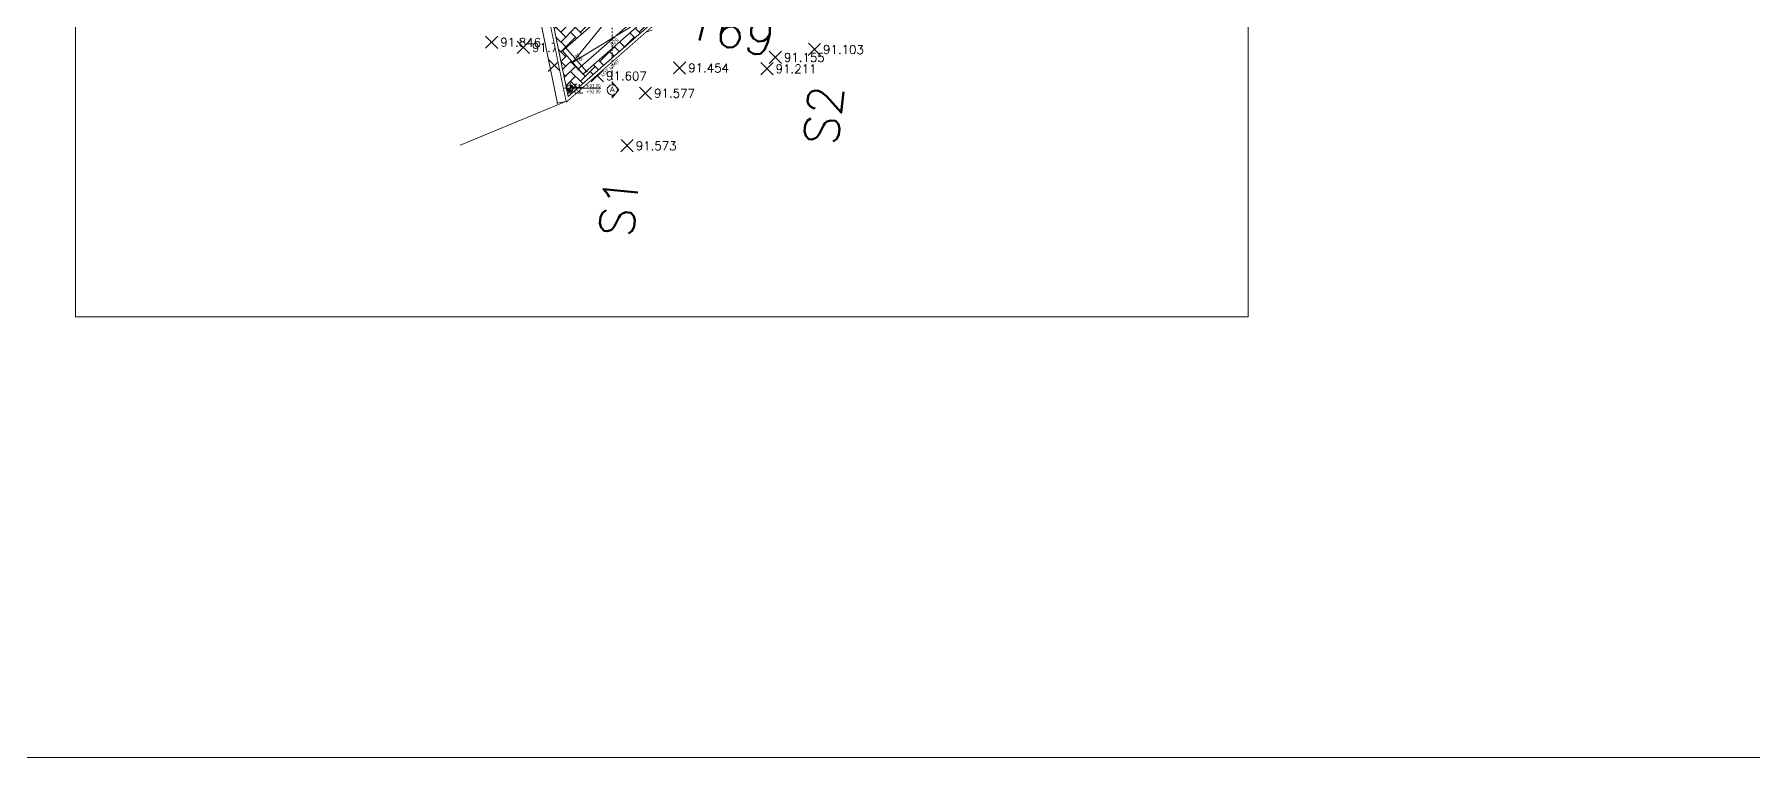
# Model space of a CAD drawing. Header units: inches. Extents: x -48 to 777, y -156 to 510.
# Drawn here: x 464.6 to 563.9, y 68.9 to 110.8 of the extents above; entities that cross this region are included whole.
import ezdxf
from ezdxf.enums import TextEntityAlignment as Align

# ---------------------------------------------------------------- set-up
doc = ezdxf.new("R2010")
doc.units = ezdxf.units.IN
doc.header["$MEASUREMENT"] = 0
doc.set_wipeout_variables(frame=1)
for name, pattern in [('ACAD_ISO06W100', [36, 24, -3, 0, -3, 0, -3, 0, -3]), ('ACAD_ISO10W100', [18, 12, -3, 0, -3]), ('HIDDEN', [0.375, 0.25, -0.125]), ('NUHA', [1.45, 0.75, -0.25, 0.2, -0.25])]:
    doc.linetypes.add(name, pattern=pattern)
doc.layers.get('Defpoints').update_dxf_attribs({"lineweight": 5})
for name, color, linetype, lineweight in [('A-AXIS', 253, 'ACAD_ISO10W100', 5), ('A-DIM', 9, 'Continuous', 5), ('A-HIDDEN', 254, 'HIDDEN', 5), ('A-LEVELS', 139, 'Continuous', 20), ('A-LIMIT LOT', 235, 'ACAD_ISO10W100', 20), ('A-NOTES', 151, 'Continuous', 20), ('A-SIGNS1', 20, 'Continuous', 15), ('A-SIGNS2', 30, 'Continuous', 15), ('A-TEXT', 50, 'Continuous', 15), ('D-OTHERS', 77, 'Continuous', 20), ('D-STONE', 52, 'Continuous', 20)]:
    doc.layers.add(name, color=color, linetype=linetype, lineweight=lineweight)
doc.layers.add('HH-DARK GREY', color=7, linetype='Continuous', lineweight=5, true_color=0x404040)
doc.layers.add('pts pc', color=7, linetype='Continuous')
doc.styles.add('2mm', font='simplex.shx', dxfattribs={"height": 0.5})
doc.styles.add('5mm', font='simplex_.ttf', dxfattribs={"height": 5})
doc.styles.add('ROMAND', font='verdana.ttf')
doc.styles.add('ROMANS', font='romans__.ttf', dxfattribs={"height": 0.14})
doc.styles.add('Stretch', font='GOTHIC.TTF', dxfattribs={"width": 0.75, "height": 0.2})
doc.dimstyles.new('M-1.100', dxfattribs={"dimtxt": 0.2, "dimasz": 0.1, "dimexe": 0.05, "dimexo": 0.05, "dimgap": 0.1, "dimtad": 1, "dimlfac": 100, "dimrnd": 0.5, "dimzin": 9, "dimdsep": 46, "dimtxsty": 'ROMAND', "dimblk": 'OBLIQUE', "dimcen": 1, "dimdle": 0.05, "dimclrd": 256, "dimclre": 256, "dimclrt": 2, "dimadec": 0, "dimazin": 0, "dimtfac": 0.666667, "dimtmove": 2, "dimatfit": 3, "dimfxl": 0.04, "dimtolj": 1, "dimtzin": 5, "dimlwd": -1, "dimlwe": -1, "dimarcsym": 0})
doc.dimstyles.new('M-1.50', dxfattribs={"dimtxt": 0.1, "dimasz": 0.05, "dimexe": 0.025, "dimexo": 0.025, "dimgap": 0.05, "dimtad": 1, "dimlfac": 100, "dimrnd": 0.5, "dimzin": 9, "dimdsep": 46, "dimtxsty": 'ROMAND', "dimblk": 'OBLIQUE', "dimcen": 1, "dimdle": 0.025, "dimclrd": 256, "dimclre": 256, "dimclrt": 2, "dimadec": 0, "dimazin": 0, "dimtfac": 0.666667, "dimtmove": 2, "dimatfit": 3, "dimfxl": 0.04, "dimtolj": 1, "dimtzin": 5, "dimlwd": -1, "dimlwe": -1, "dimarcsym": 0})

# ---------------------------------------------------------------- blocks, each defined once
blk = doc.blocks.new('ZDGFHGCGFF')
h = blk.add_hatch(color=256)
h.paths.add_polyline_path([(94.086, 59.804), (94.151, 59.726, 0.223535), (94.086, 59.756)])
h.paths.add_polyline_path([(94.151, 59.726), (94.195, 59.673), (94.151, 59.619, 0.17452), (94.17, 59.673, 0.17452)])
h.paths.add_polyline_path([(94.086, 59.589, 0.223535), (94.151, 59.619), (94.086, 59.541)])
for p, q in [((94.086, 59.756), (94.086, 59.804)), ((94.086, 59.804), (94.195, 59.673)), ((94.195, 59.673), (94.086, 59.541)), ((94.086, 59.541), (94.086, 59.589))]:
    blk.add_line(p, q)
blk.add_circle((94.086, 59.673), 0.0839)
blk = doc.blocks.new('GDFZXHGGBV')
at = {"layer": 'A-SIGNS1'}
blk.add_blockref('ZDGFHGCGFF', (0.388, 0), dxfattribs=at)
at = {"layer": 'A-SIGNS2', "linetype": 'ACAD_ISO06W100', "ltscale": 0.01, "style": 'Stretch', "flags": 12}
blk.add_attdef('A', text='', height=0.0883, dxfattribs=at).set_placement((94.474, 59.682), align=Align.MIDDLE)
blk = doc.blocks.new('_Oblique')
at = {"color": 0, "linetype": 'ByBlock', "lineweight": -2}
blk.add_line((-0.5, -0.5), (0.5, 0.5), dxfattribs=at)
blk = doc.blocks.new('*D342')
at = {"layer": 'A-DIM', "transparency": 16777216}
for p, q in [((491.433, 125.652), (490.909, 125.544)), ((494.811, 106.75), (490.928, 125.573)), ((495.306, 106.877), (494.781, 106.769))]:
    blk.add_line(p, q, dxfattribs=at)
at = {"layer": 'Defpoints', "color": 0, "transparency": 16777216}
for p in [(490.933, 125.549), (491.458, 125.657), (495.331, 106.883)]:
    blk.add_point(p, dxfattribs=at)
at = {"layer": 'A-DIM', "transparency": 16777216, "xscale": 0.05, "yscale": 0.05, "zscale": 0.05}
for p, rotation in [((490.933, 125.549), 101.6557585089474), ((494.806, 106.774), 281.6557585089474)]:
    blk.add_blockref('_Oblique', p, dxfattribs=dict(at, rotation=rotation))
at = {"layer": 'A-DIM', "color": 2, "transparency": 16777216, "insert": (492.969, 116.182), "char_height": 0.1, "attachment_point": 5, "rotation": 281.65576, "style": 'ROMAND'}
blk.add_mtext('\\A1;1917', dxfattribs=at)
blk = doc.blocks.new('*D14')
at = {"layer": 'A-DIM', "transparency": 16777216}
for p, q in [((429.296, -27.275), (435.396, -27.275)), ((429.346, -26.916), (429.346, -27.325)), ((435.346, -26.916), (435.346, -27.325))]:
    blk.add_line(p, q, dxfattribs=at)
at = {"layer": 'Defpoints', "color": 0, "transparency": 16777216}
for p in [(429.346, -26.866), (435.346, -26.866), (435.346, -27.275)]:
    blk.add_point(p, dxfattribs=at)
at = {"layer": 'A-DIM', "transparency": 16777216, "xscale": 0.1, "yscale": 0.1, "zscale": 0.1, "rotation": 180}
blk.add_blockref('_Oblique', (429.346, -27.275), dxfattribs=at)
at = {"layer": 'A-DIM', "transparency": 16777216, "xscale": 0.1, "yscale": 0.1, "zscale": 0.1}
blk.add_blockref('_Oblique', (435.346, -27.275), dxfattribs=at)
at = {"layer": 'A-DIM', "color": 2, "transparency": 16777216, "insert": (432.346, -27.071), "char_height": 0.2, "attachment_point": 5, "style": 'ROMAND'}
blk.add_mtext('\\A1;600', dxfattribs=at)
blk = doc.blocks.new('*D15')
at = {"layer": 'A-DIM', "transparency": 16777216}
for p, q in [((435.296, -27.275), (440.596, -27.275)), ((435.346, -26.916), (435.346, -27.325)), ((440.546, -26.916), (440.546, -27.325))]:
    blk.add_line(p, q, dxfattribs=at)
at = {"layer": 'Defpoints', "color": 0, "transparency": 16777216}
for p in [(435.346, -26.866), (440.546, -26.866), (440.546, -27.275)]:
    blk.add_point(p, dxfattribs=at)
at = {"layer": 'A-DIM', "transparency": 16777216, "xscale": 0.1, "yscale": 0.1, "zscale": 0.1, "rotation": 180}
blk.add_blockref('_Oblique', (435.346, -27.275), dxfattribs=at)
at = {"layer": 'A-DIM', "transparency": 16777216, "xscale": 0.1, "yscale": 0.1, "zscale": 0.1}
blk.add_blockref('_Oblique', (440.546, -27.275), dxfattribs=at)
at = {"layer": 'A-DIM', "color": 2, "transparency": 16777216, "insert": (437.946, -27.071), "char_height": 0.2, "attachment_point": 5, "style": 'ROMAND'}
blk.add_mtext('\\A1;520', dxfattribs=at)
blk = doc.blocks.new('*D13')
at = {"layer": 'A-DIM', "transparency": 16777216}
for p, q in [((440.496, -26.866), (440.239, -26.866)), ((440.289, -26.816), (440.289, -28.716)), ((440.496, -28.666), (440.239, -28.666))]:
    blk.add_line(p, q, dxfattribs=at)
at = {"layer": 'Defpoints', "color": 0, "transparency": 16777216}
for p in [(440.546, -26.866), (440.289, -28.666), (440.546, -28.666)]:
    blk.add_point(p, dxfattribs=at)
at = {"layer": 'A-DIM', "transparency": 16777216, "xscale": 0.1, "yscale": 0.1, "zscale": 0.1}
for p, rotation in [((440.289, -26.866), 90), ((440.289, -28.666), 270)]:
    blk.add_blockref('_Oblique', p, dxfattribs=dict(at, rotation=rotation))
at = {"layer": 'A-DIM', "color": 2, "transparency": 16777216, "insert": (440.085, -27.766), "char_height": 0.2, "attachment_point": 5, "rotation": 90, "style": 'ROMAND'}
blk.add_mtext('\\A1;180', dxfattribs=at)
blk = doc.blocks.new('LOT 688  TOPOGRAPHIC PLAN')
at = {"layer": 'A-LEVELS', "linetype": 'Continuous'}
blk.add_lwpolyline([(-315985.49258, -27946.26497), (-315984.97471, -27946.43377), (-315984.44069, -27946.52226), (-315983.35882, -27946.62195), (-315982.81668, -27946.69449), (-315982.27848, -27946.70492), (-315981.74942, -27946.58821), (-315981.22525, -27946.41458), (-315980.17565, -27946.12034)], dxfattribs=at)
at = {"layer": 'A-LIMIT LOT', "linetype": 'Continuous', "const_width": 0.1}
blk.add_lwpolyline([(-315996.80172, -27893.57917), (-315985.1164, -27950.2257), (-315970.22923, -27937.16678), (-315964.6636, -27941.43051), (-315964.08799, -27936.87852), (-315969.32038, -27930.53073), (-315969.32038, -27896.23659), (-315996.80172, -27893.57917)], dxfattribs=at)
at = {"layer": 'A-LIMIT LOT', "linetype": 'Continuous'}
blk.add_lwpolyline([(-315985.1164, -27950.2257), (-315991.27372, -27952.75626)], dxfattribs=at)
at = {"layer": 'pts pc', "linetype": 'Continuous'}
for points in [[(-315989.09134, -27946.46064), (-315989.80212, -27947.16384)], [(-315989.09513, -27947.16763), (-315989.79833, -27946.45685)], [(-315987.25391, -27946.75949), (-315987.96469, -27947.46269)], [(-315987.2577, -27947.46648), (-315987.9609, -27946.7557)], [(-315970.43231, -27946.87867), (-315971.14309, -27947.58187)], [(-315970.4361, -27947.58566), (-315971.1393, -27946.87488)], [(-315985.46448, -27947.8021), (-315986.17526, -27948.5053)], [(-315985.46827, -27948.50909), (-315986.17147, -27947.79831)], [(-315978.22912, -27947.94189), (-315978.9399, -27948.64509)], [(-315978.23291, -27948.64888), (-315978.93611, -27947.9381)], [(-315973.17331, -27947.99099), (-315973.88409, -27948.69419)], [(-315973.1771, -27948.69798), (-315973.8803, -27947.9872)], [(-315972.69178, -27947.33256), (-315973.40256, -27948.03576)], [(-315972.69557, -27948.03955), (-315973.39877, -27947.32877)], [(-315982.97866, -27948.40343), (-315983.68944, -27949.10663)], [(-315982.98245, -27949.11042), (-315983.68565, -27948.39964)], [(-315980.20001, -27949.40734), (-315980.91079, -27950.11054)], [(-315980.2038, -27950.11433), (-315980.907, -27949.40355)], [(-315981.25828, -27952.43971), (-315981.96906, -27953.14291)], [(-315981.26207, -27953.1467), (-315981.96527, -27952.43592)]]:
    blk.add_lwpolyline(points, dxfattribs=at)
at = {"layer": 'A-NOTES', "linetype": 'Continuous', "style": '5mm'}
blk.add_text('169', height=2, rotation=346.2456335, dxfattribs=at).set_placement((-315978.34743, -27946.49287))
at = {"layer": 'A-NOTES', "style": '5mm'}
for s, p in [('S2', (-315969.43873, -27952.83693)), ('S1', (-315981.26852, -27958.14778))]:
    blk.add_text(s, height=2, rotation=84.1762561, dxfattribs=at).set_placement(p)
at = {"layer": 'pts pc', "color": 1, "char_height": 0.5, "attachment_point": 1, "rotation": 359.6928524, "style": '2mm'}
for s, insert, width in [('\\Fsimplex.shx;\\W1.0000000000;\\T1.0000000000;\\o\\l91.846', (-315988.94539, -27946.56492), 2.9761905), ('\\Fsimplex.shx;\\W1.0000000000;\\T1.0000000000;\\o\\l91.754', (-315987.10797, -27946.86377), 2.9761905), ('\\Fsimplex.shx;\\W1.0000000000;\\T1.0000000000;\\o\\l91.103', (-315970.28637, -27946.98295), 2.8809524), ('\\Fsimplex.shx;\\W1.0000000000;\\T1.0000000000;\\o\\l91.673', (-315985.31853, -27947.90638), 2.9761905), ('\\Fsimplex.shx;\\W1.0000000000;\\T1.0000000000;\\o\\l91.155', (-315972.54583, -27947.43685), 2.8809524), ('\\Fsimplex.shx;\\W1.0000000000;\\T1.0000000000;\\o\\l91.607', (-315982.83272, -27948.50772), 2.9761905), ('\\Fsimplex.shx;\\W1.0000000000;\\T1.0000000000;\\o\\l91.454', (-315978.08318, -27948.04617), 2.9761905), ('\\Fsimplex.shx;\\W1.0000000000;\\T1.0000000000;\\o\\l91.211', (-315973.02737, -27948.09527), 2.7857143), ('\\Fsimplex.shx;\\W1.0000000000;\\T1.0000000000;\\o\\l91.577', (-315980.05406, -27949.51163), 2.9761905), ('\\Fsimplex.shx;\\W1.0000000000;\\T1.0000000000;\\o\\l91.573', (-315981.11233, -27952.544), 2.9761905)]:
    blk.add_mtext(s, dxfattribs=dict(at, insert=insert, width=width))
at = {"linetype": 'Continuous'}
blk.add_wipeout([(-315996.80172, -27893.57917), (-315969.32038, -27896.23659), (-315969.32038, -27930.53073), (-315964.08799, -27936.87852), (-315964.6636, -27941.43051), (-315970.22923, -27937.16678), (-315985.1164, -27950.2257)], dxfattribs=at).dxf.layer = 'A-LIMIT LOT'
at = {"layer": 'A-TEXT', "insert": (-315983.16436, -27948.66967), "char_height": 0.2, "width": 7.1807633, "attachment_point": 1, "rotation": 41.2570005, "style": 'ROMAND'}
blk.add_mtext('LOT LIMIT', dxfattribs=at)
blk = doc.blocks.new('GXFHGCGFCD')
at = {"layer": 'A-SIGNS1', "linetype": 'NUHA'}
h = blk.add_hatch(color=256, dxfattribs=at)
h.paths.add_polyline_path([(90.382, 61.33), (90.382, 61.17), (90.542, 61.17, 0.414214)])
h.paths.add_polyline_path([(90.382, 61.17), (90.222, 61.17, 0.414214), (90.382, 61.01)])
at = {"layer": 'A-SIGNS1'}
for p, q in [((90.126, 61.17), (91.79, 61.17)), ((90.382, 60.914), (90.382, 61.426))]:
    blk.add_line(p, q, dxfattribs=at)
blk.add_circle((90.382, 61.17), 0.16, dxfattribs=at)
blk = doc.blocks.new('DGXFHXFGDFD')
at = {"layer": 'A-SIGNS1'}
blk.add_blockref('GXFHGCGFCD', (0, 0), dxfattribs=at)
at = {"layer": 'A-SIGNS2', "linetype": 'NUHA', "style": 'ROMANS'}
for s, p in [('F.L.', (90.583, 61.203)), ('C.L.', (90.583, 60.941))]:
    blk.add_text(s, height=0.16, dxfattribs=at).set_placement(p)
at = {"layer": 'A-SIGNS2', "style": 'ROMANS', "width": 0.910135, "flags": 4}
for tag, p, p2 in [('NIV.FINI', (91.116, 61.203), (91.79, 61.203)), ('NIV.BETON', (91.116, 60.941), (91.79, 60.941))]:
    blk.add_attdef(tag, text='', height=0.16, dxfattribs=at).set_placement(p, p2, align=Align.FIT)
blk = doc.blocks.new('fdgsdhv')
blk.add_wipeout([(435.3458, -26.866), (435.3458, -28.666), (440.5458, -28.666), (440.5458, -26.866)])
blk.add_lwpolyline([(435.3458, -28.666), (440.5458, -28.666), (440.5458, -26.866), (435.3458, -26.866)], close=True)
blk.add_lwpolyline([(435.3458, -26.866), (440.5458, -27.766), (435.3458, -28.666)])
at = {"layer": 'A-HIDDEN'}
for p, q in [((435.3458, -26.866), (429.3458, -26.866)), ((435.3458, -28.666), (429.3458, -28.666))]:
    blk.add_line(p, q, dxfattribs=at)
at = {"layer": 'A-DIM'}
for base, p1, p2, picture, middle in [((435.3458, -27.27505), (429.3458, -26.866), (435.3458, -26.866), '*D14', (432.3458, -27.07095)), ((440.5458, -27.27505), (435.3458, -26.866), (440.5458, -26.866), '*D15', (437.9458, -27.07088))]:
    dim = blk.add_linear_dim(base=base, p1=p1, p2=p2, dimstyle='M-1.100', dxfattribs=at)
    dim.commit()
    dim.dimension.update_dxf_attribs({"geometry": picture, "text_midpoint": middle})
dim = blk.add_linear_dim(base=(440.28932, -28.666), p1=(440.5458, -26.866), p2=(440.5458, -28.666), angle=90, dimstyle='M-1.100', dxfattribs=at)
dim.commit()
dim.dimension.update_dxf_attribs({"geometry": '*D13', "text_midpoint": (440.08476, -27.766)})

msp = doc.modelspace()

# ---------------------------------------------------------------- block references
at = {"layer": 'pts pc'}
msp.add_blockref('LOT 688  TOPOGRAPHIC PLAN', (316480.44716, 28057.10823), dxfattribs=at)

# ---------------------------------------------------------------- next in the draw order: hatches: boundary and pattern name
at = {"layer": 'HH-DARK GREY'}
h = msp.add_hatch(dxfattribs=at)
h.set_pattern_fill('AR-HBONE', color=256, scale=0.1)
h.set_pattern_definition([(45, (495, -6e-14), (4e-17, 0.5656854), [1.2, -0.4]), (135, (495.28284, 0.28284), (4e-17, 0.5656854), [1.2, -0.4])])
edge = h.paths.add_edge_path()
edge.add_line((502.64663, 126.95688), (498.47678, 126.95688))
edge.add_line((498.47678, 126.95688), (498.47678, 125.65688))
edge.add_line((498.47678, 125.65688), (491.61105, 125.65688))
edge.add_line((491.61105, 125.65688), (495.4256, 107.16525))
edge.add_line((495.4256, 107.16525), (505.70094, 116.17871))
edge.add_arc((510.21052, 120.135), 5.99904, 131.5965732, 221.2607636, ccw=False)
edge.add_line((506.22787, 124.62131), (507.40842, 125.65688))
edge.add_line((507.40842, 125.65688), (505.37678, 125.65688))
edge.add_arc((505.38407, 129.18901), 3.53214, 219.1940378, 269.8817012, ccw=False)

# ---------------------------------------------------------------- next in the draw order: linework, layer by layer
at = {"layer": 'D-STONE'}
msp.add_lwpolyline([(515.78356, 115.67771), (515.80534, 115.84998), (510.2115, 120.13534), (495.4256, 107.16525), (491.61105, 125.65688)], dxfattribs=at)

# ---------------------------------------------------------------- next in the draw order: block references
at = {"layer": 'A-SIGNS1'}
ref = msp.add_blockref('GDFZXHGGBV', (167.31686, -101.31762), dxfattribs=dict(at, xscale=3.5, yscale=3.5, zscale=3.5))
ref.add_attrib('A', 'A', dxfattribs={"layer": 'A-SIGNS2', "linetype": 'ACAD_ISO06W100', "ltscale": 0.01, "height": 0.30914, "style": 'Stretch'}).set_placement((497.9747, 107.56925), align=Align.MIDDLE)

# ---------------------------------------------------------------- next in the draw order: dimensions: what is measured, and where the dimension line sits
at = {"layer": 'A-DIM'}
dim = msp.add_aligned_dim(p1=(495.33076, 106.88253), p2=(491.45789, 125.65688), distance=0.53587, dimstyle='M-1.50', dxfattribs=at)
dim.commit()
dim.dimension.update_dxf_attribs({"geometry": '*D342', "text_midpoint": (492.96939, 116.18205)})

# ---------------------------------------------------------------- next in the draw order: block references
at = {"layer": 'D-OTHERS', "rotation": 221.2570004541207}
msp.add_blockref('fdgsdhv', (845.17818, 378.76021), dxfattribs=at)

# ---------------------------------------------------------------- next in the draw order: linework, layer by layer
at = {"layer": 'A-AXIS', "linetype": 'ACAD_ISO06W100', "ltscale": 0.014}
msp.add_lwpolyline([(497.97678, 162.53523), (497.97678, 107.99672)], dxfattribs=at)
at = {"layer": 'A-DIM'}
for points in [[(663.20624, 187.57649), (-47.69669, 187.57649), (-47.69669, 68.94616), (663.20624, 68.94616)], [(466.94984, 176.30529), (534.72696, 176.30529), (534.72696, 94.41823), (466.94984, 94.41823)]]:
    msp.add_lwpolyline(points, close=True, dxfattribs=at)

# ---------------------------------------------------------------- next in the draw order: block references
at = {"layer": 'A-SIGNS1'}
ref = msp.add_blockref('DGXFHXFGDFD', (381.00446, 30.12211), dxfattribs=dict(at, xscale=1.267200000000003, yscale=1.267200000000003, zscale=1.267200000000003))
ref.add_attrib('NIV.FINI', '+93.00', dxfattribs={"layer": 'A-SIGNS2', "height": 0.202752, "style": 'ROMAND', "width": 0.797031}).set_placement((496.46648, 107.67873), (497.29445, 107.67873), align=Align.FIT)
ref.add_attrib('NIV.BETON', '+92.90', dxfattribs={"layer": 'A-SIGNS2', "height": 0.202752, "style": 'ROMAND', "width": 0.797031}).set_placement((496.46648, 107.34696), (497.29445, 107.34696), align=Align.FIT)

doc.saveas('drawing.dxf')
